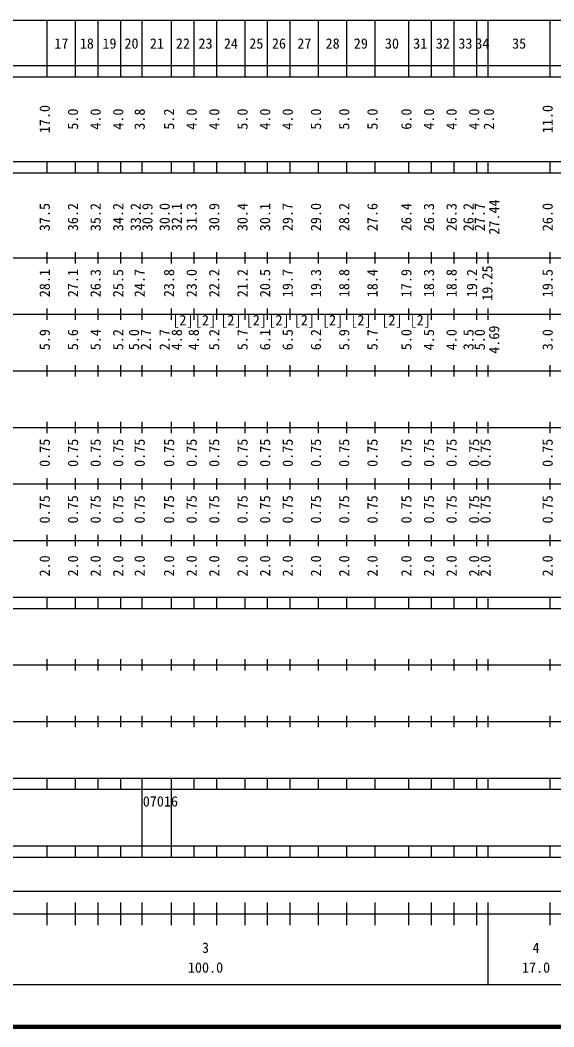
# Model space of a CAD drawing. Units: millimetres on the paper, enlarged 1000 times. Extents: x 40000 to 680000, y 20000 to 380000.
# Drawn here: x 285190 to 379656, y 20000 to 198000 of the extents above; entities that cross this region are included whole.
import ezdxf
from ezdxf.enums import TextEntityAlignment as Align

# ---------------------------------------------------------------- set-up
doc = ezdxf.new("R2010")
doc.units = ezdxf.units.MM
doc.header["$LTSCALE"] = 1000
doc.layers.add('M-TTL', color=2, linetype='Continuous', lineweight=140)
doc.layers.add('M-TTL-BAND', color=7, linetype='Continuous', lineweight=25)
doc.styles.add('ＭＳ ゴシック', font='')
doc.styles.get('ＭＳ ゴシック').set_extended_font_data('MS Gothic')

msp = doc.modelspace()

# ---------------------------------------------------------------- linework, layer by layer
at = {"layer": 'M-TTL'}
msp.add_line((40000, 20000), (680000, 20000), dxfattribs=at)
at = {"layer": 'M-TTL-BAND'}
for p, q in [((68000, 198000), (579000, 198000)), ((290000, 188000), (290000, 198000)), ((295000, 188000), (295000, 198000)), ((299000, 188000), (299000, 198000)), ((303000, 188000), (303000, 198000)), ((306800, 188000), (306800, 198000)), ((312000, 188000), (312000, 198000)), ((316000, 188000), (316000, 198000)), ((320000, 188000), (320000, 198000)), ((325000, 188000), (325000, 198000)), ((329000, 188000), (329000, 198000)), ((333000, 188000), (333000, 198000)), ((338000, 188000), (338000, 198000)), ((343000, 188000), (343000, 198000)), ((348000, 188000), (348000, 198000)), ((354000, 188000), (354000, 198000)), ((358000, 188000), (358000, 198000)), ((362000, 188000), (362000, 198000)), ((366000, 188000), (366000, 198000)), ((368000, 188000), (368000, 198000)), ((379000, 188000), (379000, 198000)), ((40000, 190000), (579000, 190000)), ((40000, 188000), (579000, 188000)), ((40000, 173000), (579000, 173000)), ((290000, 171000), (290000, 173000)), ((295000, 171000), (295000, 173000)), ((299000, 171000), (299000, 173000)), ((303000, 171000), (303000, 173000)), ((306800, 171000), (306800, 173000)), ((312000, 171000), (312000, 173000)), ((316000, 171000), (316000, 173000)), ((320000, 171000), (320000, 173000)), ((325000, 171000), (325000, 173000)), ((329000, 171000), (329000, 173000)), ((333000, 171000), (333000, 173000)), ((338000, 171000), (338000, 173000)), ((343000, 171000), (343000, 173000)), ((348000, 171000), (348000, 173000)), ((354000, 171000), (354000, 173000)), ((358000, 171000), (358000, 173000)), ((362000, 171000), (362000, 173000)), ((366000, 171000), (366000, 173000)), ((368000, 171000), (368000, 173000)), ((379000, 171000), (379000, 173000)), ((40000, 171000), (579000, 171000)), ((290000, 155000), (290000, 157000)), ((295000, 155000), (295000, 157000)), ((299000, 155000), (299000, 157000)), ((303000, 155000), (303000, 157000)), ((306800, 155000), (306800, 157000)), ((312000, 155000), (312000, 157000)), ((316000, 155000), (316000, 157000)), ((320000, 155000), (320000, 157000)), ((325000, 155000), (325000, 157000)), ((329000, 155000), (329000, 157000)), ((333000, 155000), (333000, 157000)), ((338000, 155000), (338000, 157000)), ((343000, 155000), (343000, 157000)), ((348000, 155000), (348000, 157000)), ((354000, 155000), (354000, 157000)), ((358000, 155000), (358000, 157000)), ((362000, 155000), (362000, 157000)), ((366000, 155000), (366000, 157000)), ((368000, 155000), (368000, 157000)), ((379000, 155000), (379000, 157000)), ((40000, 156000), (579000, 156000)), ((46000, 146000), (579000, 146000)), ((290000, 145000), (290000, 147000)), ((295000, 145000), (295000, 147000)), ((299000, 145000), (299000, 147000)), ((303000, 145000), (303000, 147000)), ((306800, 145000), (306800, 147000)), ((312000, 145000), (312000, 147000)), ((316000, 145000), (316000, 147000)), ((320000, 145000), (320000, 147000)), ((325000, 145000), (325000, 147000)), ((329000, 145000), (329000, 147000)), ((333000, 145000), (333000, 147000)), ((338000, 145000), (338000, 147000)), ((343000, 145000), (343000, 147000)), ((348000, 145000), (348000, 147000)), ((354000, 145000), (354000, 147000)), ((358000, 145000), (358000, 147000)), ((362000, 145000), (362000, 147000)), ((366000, 145000), (366000, 147000)), ((368000, 145000), (368000, 147000)), ((379000, 145000), (379000, 147000)), ((52000, 136000), (579000, 136000)), ((290000, 135000), (290000, 137000)), ((295000, 135000), (295000, 137000)), ((299000, 135000), (299000, 137000)), ((303000, 135000), (303000, 137000)), ((306800, 135000), (306800, 137000)), ((312000, 135000), (312000, 137000)), ((316000, 135000), (316000, 137000)), ((320000, 135000), (320000, 137000)), ((325000, 135000), (325000, 137000)), ((329000, 135000), (329000, 137000)), ((333000, 135000), (333000, 137000)), ((338000, 135000), (338000, 137000)), ((343000, 135000), (343000, 137000)), ((348000, 135000), (348000, 137000)), ((354000, 135000), (354000, 137000)), ((358000, 135000), (358000, 137000)), ((362000, 135000), (362000, 137000)), ((366000, 135000), (366000, 137000)), ((368000, 135000), (368000, 137000)), ((379000, 135000), (379000, 137000)), ((290000, 125000), (290000, 127000)), ((295000, 125000), (295000, 127000)), ((299000, 125000), (299000, 127000)), ((303000, 125000), (303000, 127000)), ((306800, 125000), (306800, 127000)), ((312000, 125000), (312000, 127000)), ((316000, 125000), (316000, 127000)), ((320000, 125000), (320000, 127000)), ((325000, 125000), (325000, 127000)), ((329000, 125000), (329000, 127000)), ((333000, 125000), (333000, 127000)), ((338000, 125000), (338000, 127000)), ((343000, 125000), (343000, 127000)), ((348000, 125000), (348000, 127000)), ((354000, 125000), (354000, 127000)), ((358000, 125000), (358000, 127000)), ((362000, 125000), (362000, 127000)), ((366000, 125000), (366000, 127000)), ((368000, 125000), (368000, 127000)), ((379000, 125000), (379000, 127000)), ((46000, 126000), (579000, 126000)), ((52000, 116000), (579000, 116000)), ((290000, 115000), (290000, 117000)), ((295000, 115000), (295000, 117000)), ((299000, 115000), (299000, 117000)), ((303000, 115000), (303000, 117000)), ((306800, 115000), (306800, 117000)), ((312000, 115000), (312000, 117000)), ((316000, 115000), (316000, 117000)), ((320000, 115000), (320000, 117000)), ((325000, 115000), (325000, 117000)), ((329000, 115000), (329000, 117000)), ((333000, 115000), (333000, 117000)), ((338000, 115000), (338000, 117000)), ((343000, 115000), (343000, 117000)), ((348000, 115000), (348000, 117000)), ((354000, 115000), (354000, 117000)), ((358000, 115000), (358000, 117000)), ((362000, 115000), (362000, 117000)), ((366000, 115000), (366000, 117000)), ((368000, 115000), (368000, 117000)), ((379000, 115000), (379000, 117000)), ((290000, 105000), (290000, 107000)), ((295000, 105000), (295000, 107000)), ((299000, 105000), (299000, 107000)), ((303000, 105000), (303000, 107000)), ((306800, 105000), (306800, 107000)), ((312000, 105000), (312000, 107000)), ((316000, 105000), (316000, 107000)), ((320000, 105000), (320000, 107000)), ((325000, 105000), (325000, 107000)), ((329000, 105000), (329000, 107000)), ((333000, 105000), (333000, 107000)), ((338000, 105000), (338000, 107000)), ((343000, 105000), (343000, 107000)), ((348000, 105000), (348000, 107000)), ((354000, 105000), (354000, 107000)), ((358000, 105000), (358000, 107000)), ((362000, 105000), (362000, 107000)), ((366000, 105000), (366000, 107000)), ((368000, 105000), (368000, 107000)), ((379000, 105000), (379000, 107000)), ((46000, 106000), (579000, 106000)), ((40000, 96000), (579000, 96000)), ((290000, 94000), (290000, 96000)), ((295000, 94000), (295000, 96000)), ((299000, 94000), (299000, 96000)), ((303000, 94000), (303000, 96000)), ((306800, 94000), (306800, 96000)), ((312000, 94000), (312000, 96000)), ((316000, 94000), (316000, 96000)), ((320000, 94000), (320000, 96000)), ((325000, 94000), (325000, 96000)), ((329000, 94000), (329000, 96000)), ((333000, 94000), (333000, 96000)), ((338000, 94000), (338000, 96000)), ((343000, 94000), (343000, 96000)), ((348000, 94000), (348000, 96000)), ((354000, 94000), (354000, 96000)), ((358000, 94000), (358000, 96000)), ((362000, 94000), (362000, 96000)), ((366000, 94000), (366000, 96000)), ((368000, 94000), (368000, 96000)), ((379000, 94000), (379000, 96000)), ((40000, 94000), (579000, 94000)), ((49000, 84000), (579000, 84000)), ((290000, 83000), (290000, 85000)), ((295000, 83000), (295000, 85000)), ((299000, 83000), (299000, 85000)), ((303000, 83000), (303000, 85000)), ((306800, 83000), (306800, 85000)), ((312000, 83000), (312000, 85000)), ((316000, 83000), (316000, 85000)), ((320000, 83000), (320000, 85000)), ((325000, 83000), (325000, 85000)), ((329000, 83000), (329000, 85000)), ((333000, 83000), (333000, 85000)), ((338000, 83000), (338000, 85000)), ((343000, 83000), (343000, 85000)), ((348000, 83000), (348000, 85000)), ((354000, 83000), (354000, 85000)), ((358000, 83000), (358000, 85000)), ((362000, 83000), (362000, 85000)), ((366000, 83000), (366000, 85000)), ((368000, 83000), (368000, 85000)), ((379000, 83000), (379000, 85000)), ((290000, 73000), (290000, 75000)), ((295000, 73000), (295000, 75000)), ((299000, 73000), (299000, 75000)), ((303000, 73000), (303000, 75000)), ((306800, 73000), (306800, 75000)), ((312000, 73000), (312000, 75000)), ((316000, 73000), (316000, 75000)), ((320000, 73000), (320000, 75000)), ((325000, 73000), (325000, 75000)), ((329000, 73000), (329000, 75000)), ((333000, 73000), (333000, 75000)), ((338000, 73000), (338000, 75000)), ((343000, 73000), (343000, 75000)), ((348000, 73000), (348000, 75000)), ((354000, 73000), (354000, 75000)), ((358000, 73000), (358000, 75000)), ((362000, 73000), (362000, 75000)), ((366000, 73000), (366000, 75000)), ((368000, 73000), (368000, 75000)), ((379000, 73000), (379000, 75000)), ((40000, 74000), (579000, 74000)), ((40000, 64000), (579000, 64000)), ((290000, 62000), (290000, 64000)), ((295000, 62000), (295000, 64000)), ((299000, 62000), (299000, 64000)), ((303000, 62000), (303000, 64000)), ((306800, 62000), (306800, 64000)), ((312000, 62000), (312000, 64000)), ((316000, 62000), (316000, 64000)), ((320000, 62000), (320000, 64000)), ((325000, 62000), (325000, 64000)), ((329000, 62000), (329000, 64000)), ((333000, 62000), (333000, 64000)), ((338000, 62000), (338000, 64000)), ((343000, 62000), (343000, 64000)), ((348000, 62000), (348000, 64000)), ((354000, 62000), (354000, 64000)), ((358000, 62000), (358000, 64000)), ((362000, 62000), (362000, 64000)), ((366000, 62000), (366000, 64000)), ((368000, 62000), (368000, 64000)), ((379000, 62000), (379000, 64000)), ((40000, 62000), (579000, 62000)), ((306800, 52000), (306800, 62000)), ((312000, 52000), (312000, 62000)), ((40000, 52000), (579000, 52000)), ((290000, 50000), (290000, 52000)), ((295000, 50000), (295000, 52000)), ((299000, 50000), (299000, 52000)), ((303000, 50000), (303000, 52000)), ((306800, 50000), (306800, 52000)), ((312000, 50000), (312000, 52000)), ((316000, 50000), (316000, 52000)), ((320000, 50000), (320000, 52000)), ((325000, 50000), (325000, 52000)), ((329000, 50000), (329000, 52000)), ((333000, 50000), (333000, 52000)), ((338000, 50000), (338000, 52000)), ((343000, 50000), (343000, 52000)), ((348000, 50000), (348000, 52000)), ((354000, 50000), (354000, 52000)), ((358000, 50000), (358000, 52000)), ((362000, 50000), (362000, 52000)), ((366000, 50000), (366000, 52000)), ((368000, 50000), (368000, 52000)), ((379000, 50000), (379000, 52000)), ((40000, 50000), (579000, 50000)), ((71000, 44000), (565000, 44000)), ((290000, 38000), (290000, 42000)), ((295000, 38000), (295000, 42000)), ((299000, 38000), (299000, 42000)), ((303000, 38000), (303000, 42000)), ((306800, 38000), (306800, 42000)), ((312000, 38000), (312000, 42000)), ((316000, 38000), (316000, 42000)), ((320000, 38000), (320000, 42000)), ((325000, 38000), (325000, 42000)), ((329000, 38000), (329000, 42000)), ((333000, 38000), (333000, 42000)), ((338000, 38000), (338000, 42000)), ((343000, 38000), (343000, 42000)), ((348000, 38000), (348000, 42000)), ((354000, 38000), (354000, 42000)), ((358000, 38000), (358000, 42000)), ((362000, 38000), (362000, 42000)), ((366000, 38000), (366000, 42000)), ((368000, 27500), (368000, 42000)), ((379000, 38000), (379000, 42000)), ((40000, 40000), (579000, 40000)), ((68000, 27500), (579000, 27500))]:
    msp.add_line(p, q, dxfattribs=at)

# ---------------------------------------------------------------- texts
at = {"layer": 'M-TTL-BAND', "style": 'ＭＳ ゴシック'}
for s, p in [('17', (292500, 192405)), ('18', (297000, 192405)), ('19', (301000, 192405)), ('20', (304900, 192405)), ('21', (309400, 192405)), ('22', (314000, 192405)), ('23', (318000, 192405)), ('24', (322500, 192405)), ('25', (327000, 192405)), ('26', (331000, 192405)), ('27', (335500, 192405)), ('28', (340500, 192405)), ('29', (345500, 192405)), ('30', (351000, 192405)), ('31', (356000, 192405)), ('32', (360000, 192405)), ('33', (364000, 192405)), ('34', (367000, 192405)), ('35', (373500, 192405)), ('[2]', (314000, 143500)), ('[2]', (318000, 143500)), ('[2]', (322500, 143500)), ('[2]', (327000, 143500)), ('[2]', (331000, 143500)), ('[2]', (335500, 143500)), ('[2]', (340500, 143500)), ('[2]', (345500, 143500)), ('[2]', (351000, 143500)), ('[2]', (356000, 143500)), ('3', (318000, 32523)), ('4', (376500, 32523)), ('100.0', (318000, 29033)), ('17.0', (376500, 29033))]:
    msp.add_text(s, height=1833, dxfattribs=at).set_placement(p, align=Align.BOTTOM_CENTER)
for s, p in [('17.0', (291000, 180500)), ('5.0', (296000, 180500)), ('4.0', (300000, 180500)), ('4.0', (304000, 180500)), ('3.8', (307800, 180500)), ('5.2', (313000, 180500)), ('4.0', (317000, 180500)), ('4.0', (321000, 180500)), ('5.0', (326000, 180500)), ('4.0', (330000, 180500)), ('4.0', (334000, 180500)), ('5.0', (339000, 180500)), ('5.0', (344000, 180500)), ('5.0', (349000, 180500)), ('6.0', (355000, 180500)), ('4.0', (359000, 180500)), ('4.0', (363000, 180500)), ('4.0', (367000, 180500)), ('2.0', (369605, 180500)), ('11.0', (380000, 180500)), ('36.2', (296000, 163174)), ('35.2', (300000, 163174)), ('34.2', (304000, 163174)), ('33.2', (307103, 163174)), ('32.1', (314370, 163174)), ('30.4', (326000, 163174)), ('30.1', (330000, 163174)), ('28.2', (344000, 163174)), ('27.6', (349000, 163174)), ('26.4', (355000, 163174)), ('26.2', (366000, 163174)), ('27.44', (370542, 163174)), ('37.5', (291000, 163174)), ('30.9', (309170, 163174)), ('30.0', (312227, 163174)), ('31.3', (317000, 163174)), ('30.9', (321000, 163174)), ('29.7', (334000, 163174)), ('29.0', (339000, 163174)), ('26.3', (359000, 163174)), ('26.3', (363000, 163174)), ('27.7', (367992, 163174)), ('26.0', (380000, 163174)), ('28.1', (291000, 151500)), ('27.1', (296000, 151500)), ('26.3', (300000, 151500)), ('25.5', (304000, 151500)), ('24.7', (307800, 151500)), ('23.8', (313000, 151500)), ('23.0', (317000, 151500)), ('22.2', (321000, 151500)), ('21.2', (326000, 151500)), ('20.5', (330000, 151500)), ('19.7', (334000, 151500)), ('19.3', (339000, 151500)), ('18.8', (344000, 151500)), ('18.4', (349000, 151500)), ('17.9', (355000, 151500)), ('18.3', (359000, 151500)), ('18.8', (363000, 151500)), ('19.2', (366619, 151500)), ('19.25', (369337, 151500)), ('19.5', (380000, 151500)), ('5.9', (291000, 141500)), ('5.6', (296000, 141500)), ('5.4', (300000, 141500)), ('5.2', (304000, 141500)), ('5.0', (306800, 141500)), ('2.7', (308886, 141500)), ('2.7', (312221, 141500)), ('4.8', (314370, 141500)), ('4.8', (317376, 141500)), ('5.2', (321000, 141500)), ('5.7', (326000, 141500)), ('6.1', (330000, 141500)), ('6.5', (334000, 141500)), ('6.2', (339000, 141500)), ('5.9', (344000, 141500)), ('5.7', (349000, 141500)), ('5.0', (355000, 141500)), ('4.5', (359000, 141500)), ('4.0', (363000, 141500)), ('3.5', (366000, 141500)), ('5.0', (367992, 141500)), ('4.69', (370542, 141500)), ('3.0', (380000, 141500)), ('0.75', (291000, 121500)), ('0.75', (296000, 121500)), ('0.75', (300000, 121500)), ('0.75', (304000, 121500)), ('0.75', (307800, 121500)), ('0.75', (313000, 121500)), ('0.75', (317000, 121500)), ('0.75', (321000, 121500)), ('0.75', (326000, 121500)), ('0.75', (330000, 121500)), ('0.75', (334000, 121500)), ('0.75', (339000, 121500)), ('0.75', (344000, 121500)), ('0.75', (349000, 121500)), ('0.75', (355000, 121500)), ('0.75', (359000, 121500)), ('0.75', (363000, 121500)), ('0.75', (367000, 121500)), ('0.75', (369000, 121500)), ('0.75', (380000, 121500)), ('0.75', (291000, 111500)), ('0.75', (296000, 111500)), ('0.75', (300000, 111500)), ('0.75', (304000, 111500)), ('0.75', (307800, 111500)), ('0.75', (313000, 111500)), ('0.75', (317000, 111500)), ('0.75', (321000, 111500)), ('0.75', (326000, 111500)), ('0.75', (330000, 111500)), ('0.75', (334000, 111500)), ('0.75', (339000, 111500)), ('0.75', (344000, 111500)), ('0.75', (349000, 111500)), ('0.75', (355000, 111500)), ('0.75', (359000, 111500)), ('0.75', (363000, 111500)), ('0.75', (367000, 111500)), ('0.75', (369000, 111500)), ('0.75', (380000, 111500)), ('2.0', (291000, 101500)), ('2.0', (296000, 101500)), ('2.0', (300000, 101500)), ('2.0', (304000, 101500)), ('2.0', (307800, 101500)), ('2.0', (313000, 101500)), ('2.0', (317000, 101500)), ('2.0', (321000, 101500)), ('2.0', (326000, 101500)), ('2.0', (330000, 101500)), ('2.0', (334000, 101500)), ('2.0', (339000, 101500)), ('2.0', (344000, 101500)), ('2.0', (349000, 101500)), ('2.0', (355000, 101500)), ('2.0', (359000, 101500)), ('2.0', (363000, 101500)), ('2.0', (367000, 101500)), ('2.0', (369000, 101500)), ('2.0', (380000, 101500))]:
    msp.add_text(s, height=1833, rotation=90, dxfattribs=at).set_placement(p, align=Align.BOTTOM_CENTER)
msp.add_text('07016', height=1833, dxfattribs=at).set_placement((306900, 58405), align=Align.BOTTOM_LEFT)

doc.saveas('drawing.dxf')
